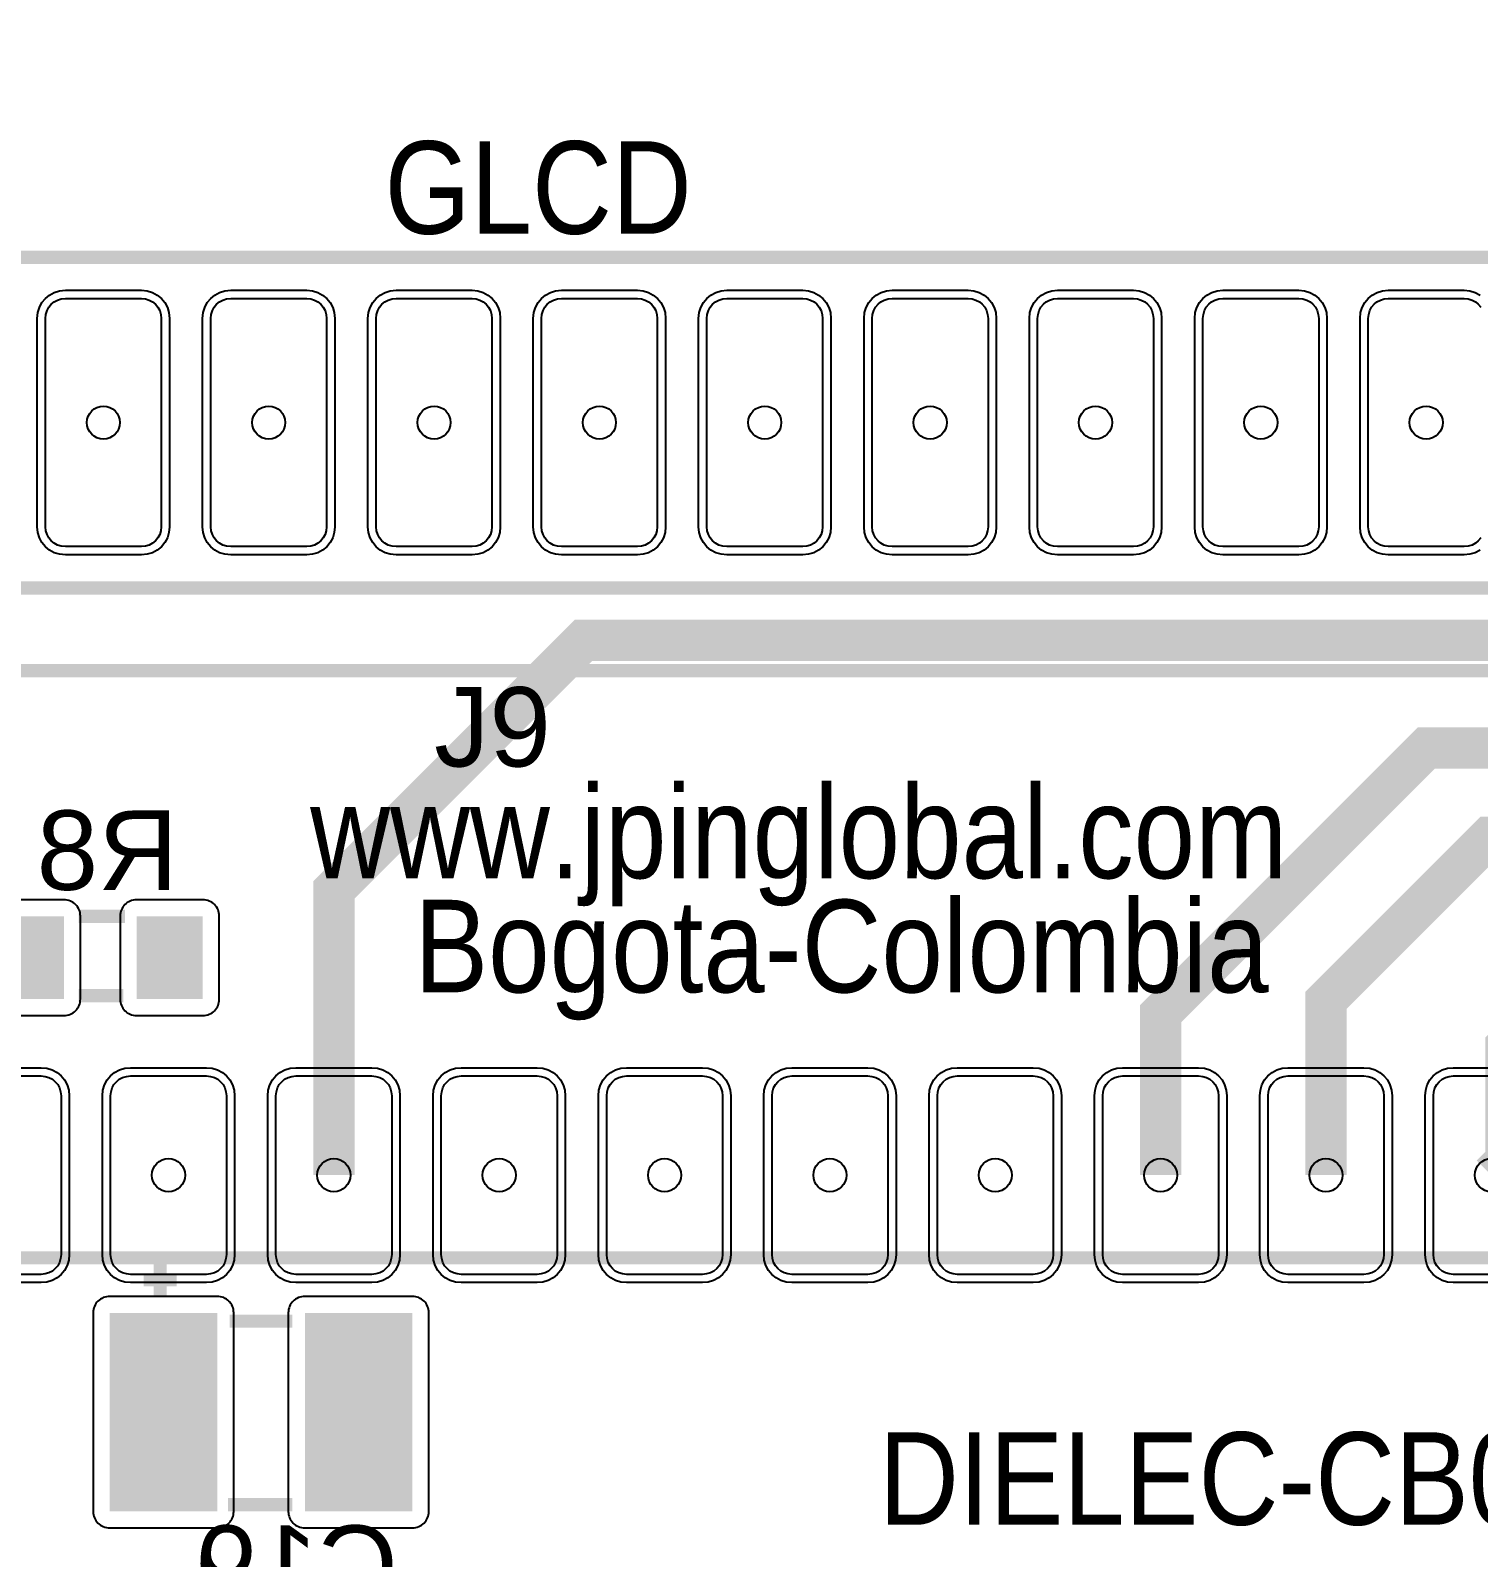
# Model space of a CAD drawing. Header units: inches. Extents: x -2.14 to 2.14, y -2.06 to 2.06.
# Drawn here: x -0.567 to 0.309, y -0.338 to 0.586 of the extents above; entities that cross this region are included whole.
import ezdxf

# ---------------------------------------------------------------- set-up
doc = ezdxf.new("R2010")
doc.units = ezdxf.units.IN
doc.layers.get('0').update_dxf_attribs({"linetype": 'CONTINUOUS'})

# ---------------------------------------------------------------- blocks, each defined once
blk = doc.blocks.new('RPAD')
blk.add_trace([(-0.5, -0.5), (-0.5, 0.5), (0.5, -0.5), (0.5, 0.5)])

msp = doc.modelspace()

# ---------------------------------------------------------------- linework, layer by layer
for points, const_width in [([(-0.383071, -0.106693), (-0.383071, 0.065748), (-0.231992, 0.216827), (0.693204, 0.216827), (0.802704, 0.326326), (0.802704, 0.539816), (0.714567, 0.627953), (0.627953, 0.627953), (0.624016, 0.624016)], 0.025), ([(0.116929, -0.106693), (0.116929, -0.009055), (0.277559, 0.151575), (0.690944, 0.151575), (0.859268, 0.319898), (0.859268, 0.555884), (0.863435, 0.560051)], 0.025), ([(1.084268, 0.526717), (0.999158, 0.526717), (0.90748, 0.435039), (0.90748, 0.30618), (0.698852, 0.097551), (0.315519, 0.097551), (0.216929, -0.001038), (0.216929, -0.106693)], 0.025), ([(-1.322441, 0.198425), (0.777559, 0.198425), (0.777559, 0.448425), (-1.322441, 0.448425), (-1.322441, 0.198425)], 0.008), ([(-1.322441, 0.198425), (0.777559, 0.198425), (0.777559, 0.448425), (-1.322441, 0.448425), (-1.322441, 0.198425)], 0.008), ([(-1.322441, 0.198425), (0.777559, 0.198425), (0.777559, 0.448425), (-1.322441, 0.448425), (-1.322441, 0.198425)], 0.008), ([(0.777559, 0.248425), (-1.322441, 0.248425)], 0.008), ([(0.777559, 0.248425), (-1.322441, 0.248425)], 0.008), ([(0.777559, 0.248425), (-1.322441, 0.248425)], 0.008), ([(0.973054, 0.103828), (0.883006, 0.01378), (0.368134, 0.01378), (0.325831, -0.028523), (0.325831, -0.097791), (0.316929, -0.106693)], 0.025), ([(-0.537346, 0.04985), (-0.509346, 0.04985)], 0.008), ([(-0.537346, 0.04985), (-0.509346, 0.04985)], 0.008), ([(-0.537346, 0.04985), (-0.509346, 0.04985)], 0.008), ([(-0.537346, 0.00185), (-0.510346, 0.00185)], 0.008), ([(-0.537346, 0.00185), (-0.510346, 0.00185)], 0.008), ([(-0.537346, 0.00185), (-0.510346, 0.00185)], 0.008), ([(-1.333071, -0.156693), (0.666929, -0.156693)], 0.008), ([(-1.333071, -0.156693), (0.666929, -0.156693)], 0.008), ([(-1.333071, -0.156693), (0.666929, -0.156693)], 0.008), ([(-0.48811, -0.18), (-0.48811, -0.16)], 0.008), ([(-0.48811, -0.18), (-0.48811, -0.16)], 0.008), ([(-0.48811, -0.18), (-0.48811, -0.16)], 0.008), ([(-0.47811, -0.17), (-0.49811, -0.17)], 0.008), ([(-0.47811, -0.17), (-0.49811, -0.17)], 0.008), ([(-0.47811, -0.17), (-0.49811, -0.17)], 0.008), ([(-0.40811, -0.195), (-0.44611, -0.195)], 0.008), ([(-0.40811, -0.195), (-0.44611, -0.195)], 0.008), ([(-0.40811, -0.195), (-0.44611, -0.195)], 0.008), ([(-0.40811, -0.306), (-0.44711, -0.306)], 0.008), ([(-0.40811, -0.306), (-0.44711, -0.306)], 0.008), ([(-0.40811, -0.306), (-0.44711, -0.306)], 0.008)]:
    msp.add_lwpolyline(points, dxfattribs=dict(const_width=const_width))
for points in [[(-0.499441, 0.268425), (-0.545441, 0.268425), (-0.548917, 0.268763), (-0.552131, 0.269737), (-0.555022, 0.271283), (-0.557527, 0.273339), (-0.559583, 0.275844), (-0.56113, 0.278735), (-0.562103, 0.281949), (-0.562441, 0.285425), (-0.562441, 0.411425), (-0.562103, 0.414901), (-0.56113, 0.418115), (-0.559583, 0.421006), (-0.557527, 0.423511), (-0.555022, 0.425568), (-0.552131, 0.427114), (-0.548917, 0.428087), (-0.545441, 0.428425), (-0.499441, 0.428425), (-0.495965, 0.428087), (-0.492751, 0.427114), (-0.48986, 0.425568), (-0.487355, 0.423511), (-0.485298, 0.421006), (-0.483752, 0.418115), (-0.482779, 0.414901), (-0.482441, 0.411425), (-0.482441, 0.285425), (-0.482779, 0.281949), (-0.483752, 0.278735), (-0.485298, 0.275844), (-0.487355, 0.273339), (-0.48986, 0.271283), (-0.492751, 0.269737), (-0.495965, 0.268763), (-0.499441, 0.268425)], [(-0.399441, 0.268425), (-0.445441, 0.268425), (-0.448917, 0.268763), (-0.452131, 0.269737), (-0.455022, 0.271283), (-0.457527, 0.273339), (-0.459583, 0.275844), (-0.46113, 0.278735), (-0.462103, 0.281949), (-0.462441, 0.285425), (-0.462441, 0.411425), (-0.462103, 0.414901), (-0.46113, 0.418115), (-0.459583, 0.421006), (-0.457527, 0.423511), (-0.455022, 0.425568), (-0.452131, 0.427114), (-0.448917, 0.428087), (-0.445441, 0.428425), (-0.399441, 0.428425), (-0.395965, 0.428087), (-0.392751, 0.427114), (-0.38986, 0.425568), (-0.387355, 0.423511), (-0.385298, 0.421006), (-0.383752, 0.418115), (-0.382779, 0.414901), (-0.382441, 0.411425), (-0.382441, 0.285425), (-0.382779, 0.281949), (-0.383752, 0.278735), (-0.385298, 0.275844), (-0.387355, 0.273339), (-0.38986, 0.271283), (-0.392751, 0.269737), (-0.395965, 0.268763), (-0.399441, 0.268425)], [(-0.299441, 0.268425), (-0.345441, 0.268425), (-0.348917, 0.268763), (-0.352131, 0.269737), (-0.355022, 0.271283), (-0.357527, 0.273339), (-0.359583, 0.275844), (-0.36113, 0.278735), (-0.362103, 0.281949), (-0.362441, 0.285425), (-0.362441, 0.411425), (-0.362103, 0.414901), (-0.36113, 0.418115), (-0.359583, 0.421006), (-0.357527, 0.423511), (-0.355022, 0.425568), (-0.352131, 0.427114), (-0.348917, 0.428087), (-0.345441, 0.428425), (-0.299441, 0.428425), (-0.295965, 0.428087), (-0.292751, 0.427114), (-0.28986, 0.425568), (-0.287355, 0.423511), (-0.285298, 0.421006), (-0.283752, 0.418115), (-0.282779, 0.414901), (-0.282441, 0.411425), (-0.282441, 0.285425), (-0.282779, 0.281949), (-0.283752, 0.278735), (-0.285298, 0.275844), (-0.287355, 0.273339), (-0.28986, 0.271283), (-0.292751, 0.269737), (-0.295965, 0.268763), (-0.299441, 0.268425)], [(-0.199441, 0.268425), (-0.245441, 0.268425), (-0.248917, 0.268763), (-0.252131, 0.269737), (-0.255022, 0.271283), (-0.257527, 0.273339), (-0.259583, 0.275844), (-0.26113, 0.278735), (-0.262103, 0.281949), (-0.262441, 0.285425), (-0.262441, 0.411425), (-0.262103, 0.414901), (-0.26113, 0.418115), (-0.259583, 0.421006), (-0.257527, 0.423511), (-0.255022, 0.425568), (-0.252131, 0.427114), (-0.248917, 0.428087), (-0.245441, 0.428425), (-0.199441, 0.428425), (-0.195965, 0.428087), (-0.192751, 0.427114), (-0.18986, 0.425568), (-0.187355, 0.423511), (-0.185298, 0.421006), (-0.183752, 0.418115), (-0.182779, 0.414901), (-0.182441, 0.411425), (-0.182441, 0.285425), (-0.182779, 0.281949), (-0.183752, 0.278735), (-0.185298, 0.275844), (-0.187355, 0.273339), (-0.18986, 0.271283), (-0.192751, 0.269737), (-0.195965, 0.268763), (-0.199441, 0.268425)], [(-0.099441, 0.268425), (-0.145441, 0.268425), (-0.148917, 0.268763), (-0.152131, 0.269737), (-0.155022, 0.271283), (-0.157527, 0.273339), (-0.159583, 0.275844), (-0.16113, 0.278735), (-0.162103, 0.281949), (-0.162441, 0.285425), (-0.162441, 0.411425), (-0.162103, 0.414901), (-0.16113, 0.418115), (-0.159583, 0.421006), (-0.157527, 0.423511), (-0.155022, 0.425568), (-0.152131, 0.427114), (-0.148917, 0.428087), (-0.145441, 0.428425), (-0.099441, 0.428425), (-0.095965, 0.428087), (-0.092751, 0.427114), (-0.08986, 0.425568), (-0.087355, 0.423511), (-0.085298, 0.421006), (-0.083752, 0.418115), (-0.082779, 0.414901), (-0.082441, 0.411425), (-0.082441, 0.285425), (-0.082779, 0.281949), (-0.083752, 0.278735), (-0.085298, 0.275844), (-0.087355, 0.273339), (-0.08986, 0.271283), (-0.092751, 0.269737), (-0.095965, 0.268763), (-0.099441, 0.268425)], [(0.000559, 0.268425), (-0.045441, 0.268425), (-0.048917, 0.268763), (-0.052131, 0.269737), (-0.055022, 0.271283), (-0.057527, 0.273339), (-0.059583, 0.275844), (-0.06113, 0.278735), (-0.062103, 0.281949), (-0.062441, 0.285425), (-0.062441, 0.411425), (-0.062103, 0.414901), (-0.06113, 0.418115), (-0.059583, 0.421006), (-0.057527, 0.423511), (-0.055022, 0.425568), (-0.052131, 0.427114), (-0.048917, 0.428087), (-0.045441, 0.428425), (0.000559, 0.428425), (0.004035, 0.428087), (0.007249, 0.427114), (0.01014, 0.425568), (0.012645, 0.423511), (0.014702, 0.421006), (0.016248, 0.418115), (0.017221, 0.414901), (0.017559, 0.411425), (0.017559, 0.285425), (0.017221, 0.281949), (0.016248, 0.278735), (0.014702, 0.275844), (0.012645, 0.273339), (0.01014, 0.271283), (0.007249, 0.269737), (0.004035, 0.268763), (0.000559, 0.268425)], [(0.100559, 0.268425), (0.054559, 0.268425), (0.051083, 0.268763), (0.047869, 0.269737), (0.044978, 0.271283), (0.042473, 0.273339), (0.040417, 0.275844), (0.03887, 0.278735), (0.037897, 0.281949), (0.037559, 0.285425), (0.037559, 0.411425), (0.037897, 0.414901), (0.03887, 0.418115), (0.040417, 0.421006), (0.042473, 0.423511), (0.044978, 0.425568), (0.047869, 0.427114), (0.051083, 0.428087), (0.054559, 0.428425), (0.100559, 0.428425), (0.104035, 0.428087), (0.107249, 0.427114), (0.11014, 0.425568), (0.112645, 0.423511), (0.114702, 0.421006), (0.116248, 0.418115), (0.117221, 0.414901), (0.117559, 0.411425), (0.117559, 0.285425), (0.117221, 0.281949), (0.116248, 0.278735), (0.114702, 0.275844), (0.112645, 0.273339), (0.11014, 0.271283), (0.107249, 0.269737), (0.104035, 0.268763), (0.100559, 0.268425)], [(0.200559, 0.268425), (0.154559, 0.268425), (0.151083, 0.268763), (0.147869, 0.269737), (0.144978, 0.271283), (0.142473, 0.273339), (0.140417, 0.275844), (0.13887, 0.278735), (0.137897, 0.281949), (0.137559, 0.285425), (0.137559, 0.411425), (0.137897, 0.414901), (0.13887, 0.418115), (0.140417, 0.421006), (0.142473, 0.423511), (0.144978, 0.425568), (0.147869, 0.427114), (0.151083, 0.428087), (0.154559, 0.428425), (0.200559, 0.428425), (0.204035, 0.428087), (0.207249, 0.427114), (0.21014, 0.425568), (0.212645, 0.423511), (0.214702, 0.421006), (0.216248, 0.418115), (0.217221, 0.414901), (0.217559, 0.411425), (0.217559, 0.285425), (0.217221, 0.281949), (0.216248, 0.278735), (0.214702, 0.275844), (0.212645, 0.273339), (0.21014, 0.271283), (0.207249, 0.269737), (0.204035, 0.268763), (0.200559, 0.268425)], [(-0.499441, 0.273425), (-0.545441, 0.273425), (-0.547894, 0.273664), (-0.550164, 0.274351), (-0.552204, 0.275442), (-0.553972, 0.276894), (-0.555424, 0.278662), (-0.556515, 0.280702), (-0.557202, 0.282972), (-0.557441, 0.285425), (-0.557441, 0.411425), (-0.557202, 0.413879), (-0.556515, 0.416148), (-0.555424, 0.418188), (-0.553972, 0.419956), (-0.552204, 0.421408), (-0.550164, 0.4225), (-0.547894, 0.423187), (-0.545441, 0.423425), (-0.499441, 0.423425), (-0.496987, 0.423187), (-0.494718, 0.4225), (-0.492678, 0.421408), (-0.49091, 0.419956), (-0.489458, 0.418188), (-0.488367, 0.416148), (-0.48768, 0.413879), (-0.487441, 0.411425), (-0.487441, 0.285425), (-0.48768, 0.282972), (-0.488367, 0.280702), (-0.489458, 0.278662), (-0.49091, 0.276894), (-0.492678, 0.275442), (-0.494718, 0.274351), (-0.496987, 0.273664), (-0.499441, 0.273425)], [(-0.399441, 0.273425), (-0.445441, 0.273425), (-0.447894, 0.273664), (-0.450164, 0.274351), (-0.452204, 0.275442), (-0.453972, 0.276894), (-0.455424, 0.278662), (-0.456515, 0.280702), (-0.457202, 0.282972), (-0.457441, 0.285425), (-0.457441, 0.411425), (-0.457202, 0.413879), (-0.456515, 0.416148), (-0.455424, 0.418188), (-0.453972, 0.419956), (-0.452204, 0.421408), (-0.450164, 0.4225), (-0.447894, 0.423187), (-0.445441, 0.423425), (-0.399441, 0.423425), (-0.396987, 0.423187), (-0.394718, 0.4225), (-0.392678, 0.421408), (-0.39091, 0.419956), (-0.389458, 0.418188), (-0.388367, 0.416148), (-0.38768, 0.413879), (-0.387441, 0.411425), (-0.387441, 0.285425), (-0.38768, 0.282972), (-0.388367, 0.280702), (-0.389458, 0.278662), (-0.39091, 0.276894), (-0.392678, 0.275442), (-0.394718, 0.274351), (-0.396987, 0.273664), (-0.399441, 0.273425)], [(-0.299441, 0.273425), (-0.345441, 0.273425), (-0.347894, 0.273664), (-0.350164, 0.274351), (-0.352204, 0.275442), (-0.353972, 0.276894), (-0.355424, 0.278662), (-0.356515, 0.280702), (-0.357202, 0.282972), (-0.357441, 0.285425), (-0.357441, 0.411425), (-0.357202, 0.413879), (-0.356515, 0.416148), (-0.355424, 0.418188), (-0.353972, 0.419956), (-0.352204, 0.421408), (-0.350164, 0.4225), (-0.347894, 0.423187), (-0.345441, 0.423425), (-0.299441, 0.423425), (-0.296987, 0.423187), (-0.294718, 0.4225), (-0.292678, 0.421408), (-0.29091, 0.419956), (-0.289458, 0.418188), (-0.288367, 0.416148), (-0.28768, 0.413879), (-0.287441, 0.411425), (-0.287441, 0.285425), (-0.28768, 0.282972), (-0.288367, 0.280702), (-0.289458, 0.278662), (-0.29091, 0.276894), (-0.292678, 0.275442), (-0.294718, 0.274351), (-0.296987, 0.273664), (-0.299441, 0.273425)], [(-0.199441, 0.273425), (-0.245441, 0.273425), (-0.247894, 0.273664), (-0.250164, 0.274351), (-0.252204, 0.275442), (-0.253972, 0.276894), (-0.255424, 0.278662), (-0.256515, 0.280702), (-0.257202, 0.282972), (-0.257441, 0.285425), (-0.257441, 0.411425), (-0.257202, 0.413879), (-0.256515, 0.416148), (-0.255424, 0.418188), (-0.253972, 0.419956), (-0.252204, 0.421408), (-0.250164, 0.4225), (-0.247894, 0.423187), (-0.245441, 0.423425), (-0.199441, 0.423425), (-0.196987, 0.423187), (-0.194718, 0.4225), (-0.192678, 0.421408), (-0.19091, 0.419956), (-0.189458, 0.418188), (-0.188367, 0.416148), (-0.18768, 0.413879), (-0.187441, 0.411425), (-0.187441, 0.285425), (-0.18768, 0.282972), (-0.188367, 0.280702), (-0.189458, 0.278662), (-0.19091, 0.276894), (-0.192678, 0.275442), (-0.194718, 0.274351), (-0.196987, 0.273664), (-0.199441, 0.273425)], [(-0.099441, 0.273425), (-0.145441, 0.273425), (-0.147894, 0.273664), (-0.150164, 0.274351), (-0.152204, 0.275442), (-0.153972, 0.276894), (-0.155424, 0.278662), (-0.156515, 0.280702), (-0.157202, 0.282972), (-0.157441, 0.285425), (-0.157441, 0.411425), (-0.157202, 0.413879), (-0.156515, 0.416148), (-0.155424, 0.418188), (-0.153972, 0.419956), (-0.152204, 0.421408), (-0.150164, 0.4225), (-0.147894, 0.423187), (-0.145441, 0.423425), (-0.099441, 0.423425), (-0.096987, 0.423187), (-0.094718, 0.4225), (-0.092678, 0.421408), (-0.09091, 0.419956), (-0.089458, 0.418188), (-0.088367, 0.416148), (-0.08768, 0.413879), (-0.087441, 0.411425), (-0.087441, 0.285425), (-0.08768, 0.282972), (-0.088367, 0.280702), (-0.089458, 0.278662), (-0.09091, 0.276894), (-0.092678, 0.275442), (-0.094718, 0.274351), (-0.096987, 0.273664), (-0.099441, 0.273425)], [(0.000559, 0.273425), (-0.045441, 0.273425), (-0.047894, 0.273664), (-0.050164, 0.274351), (-0.052204, 0.275442), (-0.053972, 0.276894), (-0.055424, 0.278662), (-0.056515, 0.280702), (-0.057202, 0.282972), (-0.057441, 0.285425), (-0.057441, 0.411425), (-0.057202, 0.413879), (-0.056515, 0.416148), (-0.055424, 0.418188), (-0.053972, 0.419956), (-0.052204, 0.421408), (-0.050164, 0.4225), (-0.047894, 0.423187), (-0.045441, 0.423425), (0.000559, 0.423425), (0.003013, 0.423187), (0.005282, 0.4225), (0.007322, 0.421408), (0.00909, 0.419956), (0.010542, 0.418188), (0.011633, 0.416148), (0.01232, 0.413879), (0.012559, 0.411425), (0.012559, 0.285425), (0.01232, 0.282972), (0.011633, 0.280702), (0.010542, 0.278662), (0.00909, 0.276894), (0.007322, 0.275442), (0.005282, 0.274351), (0.003013, 0.273664), (0.000559, 0.273425)], [(0.100559, 0.273425), (0.054559, 0.273425), (0.052106, 0.273664), (0.049836, 0.274351), (0.047796, 0.275442), (0.046028, 0.276894), (0.044576, 0.278662), (0.043485, 0.280702), (0.042798, 0.282972), (0.042559, 0.285425), (0.042559, 0.411425), (0.042798, 0.413879), (0.043485, 0.416148), (0.044576, 0.418188), (0.046028, 0.419956), (0.047796, 0.421408), (0.049836, 0.4225), (0.052106, 0.423187), (0.054559, 0.423425), (0.100559, 0.423425), (0.103013, 0.423187), (0.105282, 0.4225), (0.107322, 0.421408), (0.10909, 0.419956), (0.110542, 0.418188), (0.111633, 0.416148), (0.11232, 0.413879), (0.112559, 0.411425), (0.112559, 0.285425), (0.11232, 0.282972), (0.111633, 0.280702), (0.110542, 0.278662), (0.10909, 0.276894), (0.107322, 0.275442), (0.105282, 0.274351), (0.103013, 0.273664), (0.100559, 0.273425)], [(0.200559, 0.273425), (0.154559, 0.273425), (0.152106, 0.273664), (0.149836, 0.274351), (0.147796, 0.275442), (0.146028, 0.276894), (0.144576, 0.278662), (0.143485, 0.280702), (0.142798, 0.282972), (0.142559, 0.285425), (0.142559, 0.411425), (0.142798, 0.413879), (0.143485, 0.416148), (0.144576, 0.418188), (0.146028, 0.419956), (0.147796, 0.421408), (0.149836, 0.4225), (0.152106, 0.423187), (0.154559, 0.423425), (0.200559, 0.423425), (0.203013, 0.423187), (0.205282, 0.4225), (0.207322, 0.421408), (0.20909, 0.419956), (0.210542, 0.418188), (0.211633, 0.416148), (0.21232, 0.413879), (0.212559, 0.411425), (0.212559, 0.285425), (0.21232, 0.282972), (0.211633, 0.280702), (0.210542, 0.278662), (0.20909, 0.276894), (0.207322, 0.275442), (0.205282, 0.274351), (0.203013, 0.273664), (0.200559, 0.273425)], [(-0.502346, -0.01015), (-0.462346, -0.01015), (-0.461307, -0.010099), (-0.460302, -0.009951), (-0.459335, -0.009709), (-0.458411, -0.009378), (-0.457535, -0.008963), (-0.456711, -0.008469), (-0.455943, -0.007899), (-0.455237, -0.007259), (-0.454597, -0.006553), (-0.454028, -0.005785), (-0.453533, -0.004961), (-0.453118, -0.004085), (-0.452787, -0.003161), (-0.452545, -0.002194), (-0.452397, -0.001189), (-0.452346, -0.00015), (-0.452346, 0.04985), (-0.452397, 0.05089), (-0.452545, 0.051895), (-0.452787, 0.052862), (-0.453118, 0.053786), (-0.453533, 0.054662), (-0.454028, 0.055486), (-0.454597, 0.056254), (-0.455237, 0.05696), (-0.455943, 0.0576), (-0.456711, 0.058169), (-0.457535, 0.058664), (-0.458411, 0.059079), (-0.459335, 0.059409), (-0.460302, 0.059652), (-0.461307, 0.0598), (-0.462346, 0.05985), (-0.502346, 0.05985), (-0.503386, 0.0598), (-0.504391, 0.059652), (-0.505358, 0.059409), (-0.506282, 0.059079), (-0.507158, 0.058664), (-0.507982, 0.058169), (-0.50875, 0.0576), (-0.509456, 0.05696), (-0.510096, 0.056254), (-0.510665, 0.055486), (-0.51116, 0.054662), (-0.511575, 0.053786), (-0.511906, 0.052862), (-0.512148, 0.051895), (-0.512296, 0.05089), (-0.512346, 0.04985), (-0.512346, -0.00015), (-0.512296, -0.001189), (-0.512148, -0.002194), (-0.511906, -0.003161), (-0.511575, -0.004085), (-0.51116, -0.004961), (-0.510665, -0.005785), (-0.510096, -0.006553), (-0.509456, -0.007259), (-0.50875, -0.007899), (-0.507982, -0.008469), (-0.507158, -0.008963), (-0.506282, -0.009378), (-0.505358, -0.009709), (-0.504391, -0.009951), (-0.503386, -0.010099), (-0.502346, -0.01015)], [(-0.460071, -0.171693), (-0.506071, -0.171693), (-0.509547, -0.171355), (-0.512761, -0.170381), (-0.515652, -0.168835), (-0.518157, -0.166779), (-0.520213, -0.164274), (-0.521759, -0.161383), (-0.522733, -0.158169), (-0.523071, -0.154693), (-0.523071, -0.058693), (-0.522733, -0.055217), (-0.521759, -0.052003), (-0.520213, -0.049112), (-0.518157, -0.046607), (-0.515652, -0.04455), (-0.512761, -0.043004), (-0.509547, -0.042031), (-0.506071, -0.041693), (-0.460071, -0.041693), (-0.456595, -0.042031), (-0.453381, -0.043004), (-0.45049, -0.04455), (-0.447985, -0.046607), (-0.445928, -0.049112), (-0.444382, -0.052003), (-0.443409, -0.055217), (-0.443071, -0.058693), (-0.443071, -0.154693), (-0.443409, -0.158169), (-0.444382, -0.161383), (-0.445928, -0.164274), (-0.447985, -0.166779), (-0.45049, -0.168835), (-0.453381, -0.170381), (-0.456595, -0.171355), (-0.460071, -0.171693)], [(-0.360071, -0.171693), (-0.406071, -0.171693), (-0.409547, -0.171355), (-0.412761, -0.170381), (-0.415652, -0.168835), (-0.418157, -0.166779), (-0.420213, -0.164274), (-0.421759, -0.161383), (-0.422733, -0.158169), (-0.423071, -0.154693), (-0.423071, -0.058693), (-0.422733, -0.055217), (-0.421759, -0.052003), (-0.420213, -0.049112), (-0.418157, -0.046607), (-0.415652, -0.04455), (-0.412761, -0.043004), (-0.409547, -0.042031), (-0.406071, -0.041693), (-0.360071, -0.041693), (-0.356595, -0.042031), (-0.353381, -0.043004), (-0.35049, -0.04455), (-0.347985, -0.046607), (-0.345928, -0.049112), (-0.344382, -0.052003), (-0.343409, -0.055217), (-0.343071, -0.058693), (-0.343071, -0.154693), (-0.343409, -0.158169), (-0.344382, -0.161383), (-0.345928, -0.164274), (-0.347985, -0.166779), (-0.35049, -0.168835), (-0.353381, -0.170381), (-0.356595, -0.171355), (-0.360071, -0.171693)], [(-0.260071, -0.171693), (-0.306071, -0.171693), (-0.309547, -0.171355), (-0.312761, -0.170381), (-0.315652, -0.168835), (-0.318157, -0.166779), (-0.320213, -0.164274), (-0.321759, -0.161383), (-0.322733, -0.158169), (-0.323071, -0.154693), (-0.323071, -0.058693), (-0.322733, -0.055217), (-0.321759, -0.052003), (-0.320213, -0.049112), (-0.318157, -0.046607), (-0.315652, -0.04455), (-0.312761, -0.043004), (-0.309547, -0.042031), (-0.306071, -0.041693), (-0.260071, -0.041693), (-0.256595, -0.042031), (-0.253381, -0.043004), (-0.25049, -0.04455), (-0.247985, -0.046607), (-0.245928, -0.049112), (-0.244382, -0.052003), (-0.243409, -0.055217), (-0.243071, -0.058693), (-0.243071, -0.154693), (-0.243409, -0.158169), (-0.244382, -0.161383), (-0.245928, -0.164274), (-0.247985, -0.166779), (-0.25049, -0.168835), (-0.253381, -0.170381), (-0.256595, -0.171355), (-0.260071, -0.171693)], [(-0.160071, -0.171693), (-0.206071, -0.171693), (-0.209547, -0.171355), (-0.212761, -0.170381), (-0.215652, -0.168835), (-0.218157, -0.166779), (-0.220213, -0.164274), (-0.221759, -0.161383), (-0.222733, -0.158169), (-0.223071, -0.154693), (-0.223071, -0.058693), (-0.222733, -0.055217), (-0.221759, -0.052003), (-0.220213, -0.049112), (-0.218157, -0.046607), (-0.215652, -0.04455), (-0.212761, -0.043004), (-0.209547, -0.042031), (-0.206071, -0.041693), (-0.160071, -0.041693), (-0.156595, -0.042031), (-0.153381, -0.043004), (-0.15049, -0.04455), (-0.147985, -0.046607), (-0.145928, -0.049112), (-0.144382, -0.052003), (-0.143409, -0.055217), (-0.143071, -0.058693), (-0.143071, -0.154693), (-0.143409, -0.158169), (-0.144382, -0.161383), (-0.145928, -0.164274), (-0.147985, -0.166779), (-0.15049, -0.168835), (-0.153381, -0.170381), (-0.156595, -0.171355), (-0.160071, -0.171693)], [(-0.060071, -0.171693), (-0.106071, -0.171693), (-0.109547, -0.171355), (-0.112761, -0.170381), (-0.115652, -0.168835), (-0.118157, -0.166779), (-0.120213, -0.164274), (-0.121759, -0.161383), (-0.122733, -0.158169), (-0.123071, -0.154693), (-0.123071, -0.058693), (-0.122733, -0.055217), (-0.121759, -0.052003), (-0.120213, -0.049112), (-0.118157, -0.046607), (-0.115652, -0.04455), (-0.112761, -0.043004), (-0.109547, -0.042031), (-0.106071, -0.041693), (-0.060071, -0.041693), (-0.056595, -0.042031), (-0.053381, -0.043004), (-0.05049, -0.04455), (-0.047985, -0.046607), (-0.045928, -0.049112), (-0.044382, -0.052003), (-0.043409, -0.055217), (-0.043071, -0.058693), (-0.043071, -0.154693), (-0.043409, -0.158169), (-0.044382, -0.161383), (-0.045928, -0.164274), (-0.047985, -0.166779), (-0.05049, -0.168835), (-0.053381, -0.170381), (-0.056595, -0.171355), (-0.060071, -0.171693)], [(0.039929, -0.171693), (-0.006071, -0.171693), (-0.009547, -0.171355), (-0.012761, -0.170381), (-0.015652, -0.168835), (-0.018157, -0.166779), (-0.020213, -0.164274), (-0.021759, -0.161383), (-0.022733, -0.158169), (-0.023071, -0.154693), (-0.023071, -0.058693), (-0.022733, -0.055217), (-0.021759, -0.052003), (-0.020213, -0.049112), (-0.018157, -0.046607), (-0.015652, -0.04455), (-0.012761, -0.043004), (-0.009547, -0.042031), (-0.006071, -0.041693), (0.039929, -0.041693), (0.043405, -0.042031), (0.046619, -0.043004), (0.04951, -0.04455), (0.052015, -0.046607), (0.054072, -0.049112), (0.055618, -0.052003), (0.056591, -0.055217), (0.056929, -0.058693), (0.056929, -0.154693), (0.056591, -0.158169), (0.055618, -0.161383), (0.054072, -0.164274), (0.052015, -0.166779), (0.04951, -0.168835), (0.046619, -0.170381), (0.043405, -0.171355), (0.039929, -0.171693)], [(0.139929, -0.171693), (0.093929, -0.171693), (0.090453, -0.171355), (0.087239, -0.170381), (0.084348, -0.168835), (0.081843, -0.166779), (0.079787, -0.164274), (0.078241, -0.161383), (0.077267, -0.158169), (0.076929, -0.154693), (0.076929, -0.058693), (0.077267, -0.055217), (0.078241, -0.052003), (0.079787, -0.049112), (0.081843, -0.046607), (0.084348, -0.04455), (0.087239, -0.043004), (0.090453, -0.042031), (0.093929, -0.041693), (0.139929, -0.041693), (0.143405, -0.042031), (0.146619, -0.043004), (0.14951, -0.04455), (0.152015, -0.046607), (0.154072, -0.049112), (0.155618, -0.052003), (0.156591, -0.055217), (0.156929, -0.058693), (0.156929, -0.154693), (0.156591, -0.158169), (0.155618, -0.161383), (0.154072, -0.164274), (0.152015, -0.166779), (0.14951, -0.168835), (0.146619, -0.170381), (0.143405, -0.171355), (0.139929, -0.171693)], [(0.239929, -0.171693), (0.193929, -0.171693), (0.190453, -0.171355), (0.187239, -0.170381), (0.184348, -0.168835), (0.181843, -0.166779), (0.179787, -0.164274), (0.178241, -0.161383), (0.177267, -0.158169), (0.176929, -0.154693), (0.176929, -0.058693), (0.177267, -0.055217), (0.178241, -0.052003), (0.179787, -0.049112), (0.181843, -0.046607), (0.184348, -0.04455), (0.187239, -0.043004), (0.190453, -0.042031), (0.193929, -0.041693), (0.239929, -0.041693), (0.243405, -0.042031), (0.246619, -0.043004), (0.24951, -0.04455), (0.252015, -0.046607), (0.254072, -0.049112), (0.255618, -0.052003), (0.256591, -0.055217), (0.256929, -0.058693), (0.256929, -0.154693), (0.256591, -0.158169), (0.255618, -0.161383), (0.254072, -0.164274), (0.252015, -0.166779), (0.24951, -0.168835), (0.246619, -0.170381), (0.243405, -0.171355), (0.239929, -0.171693)], [(-0.460071, -0.166693), (-0.506071, -0.166693), (-0.508524, -0.166454), (-0.510794, -0.165767), (-0.512834, -0.164676), (-0.514602, -0.163224), (-0.516054, -0.161456), (-0.517145, -0.159416), (-0.517832, -0.157146), (-0.518071, -0.154693), (-0.518071, -0.058693), (-0.517832, -0.056239), (-0.517145, -0.05397), (-0.516054, -0.05193), (-0.514602, -0.050162), (-0.512834, -0.04871), (-0.510794, -0.047619), (-0.508524, -0.046931), (-0.506071, -0.046693), (-0.460071, -0.046693), (-0.457617, -0.046931), (-0.455348, -0.047619), (-0.453308, -0.04871), (-0.45154, -0.050162), (-0.450088, -0.05193), (-0.448997, -0.05397), (-0.44831, -0.056239), (-0.448071, -0.058693), (-0.448071, -0.154693), (-0.44831, -0.157146), (-0.448997, -0.159416), (-0.450088, -0.161456), (-0.45154, -0.163224), (-0.453308, -0.164676), (-0.455348, -0.165767), (-0.457617, -0.166454), (-0.460071, -0.166693)], [(-0.360071, -0.166693), (-0.406071, -0.166693), (-0.408524, -0.166454), (-0.410794, -0.165767), (-0.412834, -0.164676), (-0.414602, -0.163224), (-0.416054, -0.161456), (-0.417145, -0.159416), (-0.417832, -0.157146), (-0.418071, -0.154693), (-0.418071, -0.058693), (-0.417832, -0.056239), (-0.417145, -0.05397), (-0.416054, -0.05193), (-0.414602, -0.050162), (-0.412834, -0.04871), (-0.410794, -0.047619), (-0.408524, -0.046931), (-0.406071, -0.046693), (-0.360071, -0.046693), (-0.357617, -0.046931), (-0.355348, -0.047619), (-0.353308, -0.04871), (-0.35154, -0.050162), (-0.350088, -0.05193), (-0.348997, -0.05397), (-0.34831, -0.056239), (-0.348071, -0.058693), (-0.348071, -0.154693), (-0.34831, -0.157146), (-0.348997, -0.159416), (-0.350088, -0.161456), (-0.35154, -0.163224), (-0.353308, -0.164676), (-0.355348, -0.165767), (-0.357617, -0.166454), (-0.360071, -0.166693)], [(-0.260071, -0.166693), (-0.306071, -0.166693), (-0.308524, -0.166454), (-0.310794, -0.165767), (-0.312834, -0.164676), (-0.314602, -0.163224), (-0.316054, -0.161456), (-0.317145, -0.159416), (-0.317832, -0.157146), (-0.318071, -0.154693), (-0.318071, -0.058693), (-0.317832, -0.056239), (-0.317145, -0.05397), (-0.316054, -0.05193), (-0.314602, -0.050162), (-0.312834, -0.04871), (-0.310794, -0.047619), (-0.308524, -0.046931), (-0.306071, -0.046693), (-0.260071, -0.046693), (-0.257617, -0.046931), (-0.255348, -0.047619), (-0.253308, -0.04871), (-0.25154, -0.050162), (-0.250088, -0.05193), (-0.248997, -0.05397), (-0.24831, -0.056239), (-0.248071, -0.058693), (-0.248071, -0.154693), (-0.24831, -0.157146), (-0.248997, -0.159416), (-0.250088, -0.161456), (-0.25154, -0.163224), (-0.253308, -0.164676), (-0.255348, -0.165767), (-0.257617, -0.166454), (-0.260071, -0.166693)], [(-0.160071, -0.166693), (-0.206071, -0.166693), (-0.208524, -0.166454), (-0.210794, -0.165767), (-0.212834, -0.164676), (-0.214602, -0.163224), (-0.216054, -0.161456), (-0.217145, -0.159416), (-0.217832, -0.157146), (-0.218071, -0.154693), (-0.218071, -0.058693), (-0.217832, -0.056239), (-0.217145, -0.05397), (-0.216054, -0.05193), (-0.214602, -0.050162), (-0.212834, -0.04871), (-0.210794, -0.047619), (-0.208524, -0.046931), (-0.206071, -0.046693), (-0.160071, -0.046693), (-0.157617, -0.046931), (-0.155348, -0.047619), (-0.153308, -0.04871), (-0.15154, -0.050162), (-0.150088, -0.05193), (-0.148997, -0.05397), (-0.14831, -0.056239), (-0.148071, -0.058693), (-0.148071, -0.154693), (-0.14831, -0.157146), (-0.148997, -0.159416), (-0.150088, -0.161456), (-0.15154, -0.163224), (-0.153308, -0.164676), (-0.155348, -0.165767), (-0.157617, -0.166454), (-0.160071, -0.166693)], [(-0.060071, -0.166693), (-0.106071, -0.166693), (-0.108524, -0.166454), (-0.110794, -0.165767), (-0.112834, -0.164676), (-0.114602, -0.163224), (-0.116054, -0.161456), (-0.117145, -0.159416), (-0.117832, -0.157146), (-0.118071, -0.154693), (-0.118071, -0.058693), (-0.117832, -0.056239), (-0.117145, -0.05397), (-0.116054, -0.05193), (-0.114602, -0.050162), (-0.112834, -0.04871), (-0.110794, -0.047619), (-0.108524, -0.046931), (-0.106071, -0.046693), (-0.060071, -0.046693), (-0.057617, -0.046931), (-0.055348, -0.047619), (-0.053308, -0.04871), (-0.05154, -0.050162), (-0.050088, -0.05193), (-0.048997, -0.05397), (-0.04831, -0.056239), (-0.048071, -0.058693), (-0.048071, -0.154693), (-0.04831, -0.157146), (-0.048997, -0.159416), (-0.050088, -0.161456), (-0.05154, -0.163224), (-0.053308, -0.164676), (-0.055348, -0.165767), (-0.057617, -0.166454), (-0.060071, -0.166693)], [(0.039929, -0.166693), (-0.006071, -0.166693), (-0.008524, -0.166454), (-0.010794, -0.165767), (-0.012834, -0.164676), (-0.014602, -0.163224), (-0.016054, -0.161456), (-0.017145, -0.159416), (-0.017832, -0.157146), (-0.018071, -0.154693), (-0.018071, -0.058693), (-0.017832, -0.056239), (-0.017145, -0.05397), (-0.016054, -0.05193), (-0.014602, -0.050162), (-0.012834, -0.04871), (-0.010794, -0.047619), (-0.008524, -0.046931), (-0.006071, -0.046693), (0.039929, -0.046693), (0.042383, -0.046931), (0.044652, -0.047619), (0.046692, -0.04871), (0.04846, -0.050162), (0.049912, -0.05193), (0.051003, -0.05397), (0.05169, -0.056239), (0.051929, -0.058693), (0.051929, -0.154693), (0.05169, -0.157146), (0.051003, -0.159416), (0.049912, -0.161456), (0.04846, -0.163224), (0.046692, -0.164676), (0.044652, -0.165767), (0.042383, -0.166454), (0.039929, -0.166693)], [(0.139929, -0.166693), (0.093929, -0.166693), (0.091476, -0.166454), (0.089206, -0.165767), (0.087166, -0.164676), (0.085398, -0.163224), (0.083946, -0.161456), (0.082855, -0.159416), (0.082168, -0.157146), (0.081929, -0.154693), (0.081929, -0.058693), (0.082168, -0.056239), (0.082855, -0.05397), (0.083946, -0.05193), (0.085398, -0.050162), (0.087166, -0.04871), (0.089206, -0.047619), (0.091476, -0.046931), (0.093929, -0.046693), (0.139929, -0.046693), (0.142383, -0.046931), (0.144652, -0.047619), (0.146692, -0.04871), (0.14846, -0.050162), (0.149912, -0.05193), (0.151003, -0.05397), (0.15169, -0.056239), (0.151929, -0.058693), (0.151929, -0.154693), (0.15169, -0.157146), (0.151003, -0.159416), (0.149912, -0.161456), (0.14846, -0.163224), (0.146692, -0.164676), (0.144652, -0.165767), (0.142383, -0.166454), (0.139929, -0.166693)], [(0.239929, -0.166693), (0.193929, -0.166693), (0.191476, -0.166454), (0.189206, -0.165767), (0.187166, -0.164676), (0.185398, -0.163224), (0.183946, -0.161456), (0.182855, -0.159416), (0.182168, -0.157146), (0.181929, -0.154693), (0.181929, -0.058693), (0.182168, -0.056239), (0.182855, -0.05397), (0.183946, -0.05193), (0.185398, -0.050162), (0.187166, -0.04871), (0.189206, -0.047619), (0.191476, -0.046931), (0.193929, -0.046693), (0.239929, -0.046693), (0.242383, -0.046931), (0.244652, -0.047619), (0.246692, -0.04871), (0.24846, -0.050162), (0.249912, -0.05193), (0.251003, -0.05397), (0.25169, -0.056239), (0.251929, -0.058693), (0.251929, -0.154693), (0.25169, -0.157146), (0.251003, -0.159416), (0.249912, -0.161456), (0.24846, -0.163224), (0.246692, -0.164676), (0.244652, -0.165767), (0.242383, -0.166454), (0.239929, -0.166693)], [(-0.45361, -0.18), (-0.51861, -0.18), (-0.51965, -0.18005), (-0.520655, -0.180199), (-0.521622, -0.180441), (-0.522546, -0.180772), (-0.523422, -0.181186), (-0.524246, -0.181681), (-0.525014, -0.18225), (-0.52572, -0.182891), (-0.52636, -0.183597), (-0.526929, -0.184364), (-0.527424, -0.185188), (-0.527839, -0.186065), (-0.528169, -0.186989), (-0.528411, -0.187956), (-0.52856, -0.188961), (-0.52861, -0.19), (-0.52861, -0.31), (-0.52856, -0.311039), (-0.528411, -0.312044), (-0.528169, -0.313011), (-0.527839, -0.313935), (-0.527424, -0.314812), (-0.526929, -0.315636), (-0.52636, -0.316403), (-0.52572, -0.317109), (-0.525014, -0.31775), (-0.524246, -0.318319), (-0.523422, -0.318814), (-0.522546, -0.319228), (-0.521622, -0.319559), (-0.520655, -0.319801), (-0.51965, -0.31995), (-0.51861, -0.32), (-0.45361, -0.32), (-0.452571, -0.31995), (-0.451566, -0.319801), (-0.450599, -0.319559), (-0.449675, -0.319228), (-0.448798, -0.318814), (-0.447974, -0.318319), (-0.447207, -0.31775), (-0.446501, -0.317109), (-0.445861, -0.316403), (-0.445291, -0.315636), (-0.444797, -0.314812), (-0.444382, -0.313935), (-0.444051, -0.313011), (-0.443809, -0.312044), (-0.443661, -0.311039), (-0.44361, -0.31), (-0.44361, -0.19), (-0.443661, -0.188961), (-0.443809, -0.187956), (-0.444051, -0.186989), (-0.444382, -0.186065), (-0.444797, -0.185188), (-0.445291, -0.184364), (-0.445861, -0.183597), (-0.446501, -0.182891), (-0.447207, -0.18225), (-0.447974, -0.181681), (-0.448798, -0.181186), (-0.449675, -0.180772), (-0.450599, -0.180441), (-0.451566, -0.180199), (-0.452571, -0.18005), (-0.45361, -0.18)], [(-0.33561, -0.18), (-0.40061, -0.18), (-0.40165, -0.18005), (-0.402655, -0.180199), (-0.403622, -0.180441), (-0.404546, -0.180772), (-0.405422, -0.181186), (-0.406246, -0.181681), (-0.407014, -0.18225), (-0.40772, -0.182891), (-0.40836, -0.183597), (-0.408929, -0.184364), (-0.409424, -0.185188), (-0.409839, -0.186065), (-0.410169, -0.186989), (-0.410411, -0.187956), (-0.41056, -0.188961), (-0.41061, -0.19), (-0.41061, -0.31), (-0.41056, -0.311039), (-0.410411, -0.312044), (-0.410169, -0.313011), (-0.409839, -0.313935), (-0.409424, -0.314812), (-0.408929, -0.315636), (-0.40836, -0.316403), (-0.40772, -0.317109), (-0.407014, -0.31775), (-0.406246, -0.318319), (-0.405422, -0.318814), (-0.404546, -0.319228), (-0.403622, -0.319559), (-0.402655, -0.319801), (-0.40165, -0.31995), (-0.40061, -0.32), (-0.33561, -0.32), (-0.334571, -0.31995), (-0.333566, -0.319801), (-0.332599, -0.319559), (-0.331675, -0.319228), (-0.330798, -0.318814), (-0.329974, -0.318319), (-0.329207, -0.31775), (-0.328501, -0.317109), (-0.327861, -0.316403), (-0.327291, -0.315636), (-0.326797, -0.314812), (-0.326382, -0.313935), (-0.326051, -0.313011), (-0.325809, -0.312044), (-0.325661, -0.311039), (-0.32561, -0.31), (-0.32561, -0.19), (-0.325661, -0.188961), (-0.325809, -0.187956), (-0.326051, -0.186989), (-0.326382, -0.186065), (-0.326797, -0.185188), (-0.327291, -0.184364), (-0.327861, -0.183597), (-0.328501, -0.182891), (-0.329207, -0.18225), (-0.329974, -0.181681), (-0.330798, -0.181186), (-0.331675, -0.180772), (-0.332599, -0.180441), (-0.333566, -0.180199), (-0.334571, -0.18005), (-0.33561, -0.18)]]:
    msp.add_lwpolyline(points, close=True)
for points in [[(0.31014, 0.271283), (0.307249, 0.269737), (0.304035, 0.268763), (0.300559, 0.268425), (0.300559, 0.268425), (0.254559, 0.268425), (0.251083, 0.268763), (0.247869, 0.269737), (0.244978, 0.271283), (0.242473, 0.273339), (0.240417, 0.275844), (0.23887, 0.278735), (0.237897, 0.281949), (0.237559, 0.285425), (0.237559, 0.411425), (0.237897, 0.414901), (0.23887, 0.418115), (0.240417, 0.421006), (0.242473, 0.423511), (0.244978, 0.425568), (0.247869, 0.427114), (0.251083, 0.428087), (0.254559, 0.428425), (0.300559, 0.428425), (0.304035, 0.428087), (0.307249, 0.427114), (0.31014, 0.425568)], [(0.310542, 0.278662), (0.30909, 0.276894), (0.307322, 0.275442), (0.305282, 0.274351), (0.303013, 0.273664), (0.300559, 0.273425), (0.300559, 0.273425), (0.254559, 0.273425), (0.252106, 0.273664), (0.249836, 0.274351), (0.247796, 0.275442), (0.246028, 0.276894), (0.244576, 0.278662), (0.243485, 0.280702), (0.242798, 0.282972), (0.242559, 0.285425), (0.242559, 0.411425), (0.242798, 0.413879), (0.243485, 0.416148), (0.244576, 0.418188), (0.246028, 0.419956), (0.247796, 0.421408), (0.249836, 0.4225), (0.252106, 0.423187), (0.254559, 0.423425), (0.300559, 0.423425), (0.303013, 0.423187), (0.305282, 0.4225), (0.307322, 0.421408), (0.30909, 0.419956), (0.310542, 0.418188)], [(-0.586346, -0.01015), (-0.546346, -0.01015), (-0.545307, -0.010099), (-0.544302, -0.009951), (-0.543335, -0.009709), (-0.542411, -0.009378), (-0.541535, -0.008963), (-0.540711, -0.008469), (-0.539943, -0.007899), (-0.539237, -0.007259), (-0.538597, -0.006553), (-0.538028, -0.005785), (-0.537533, -0.004961), (-0.537118, -0.004085), (-0.536787, -0.003161), (-0.536545, -0.002194), (-0.536397, -0.001189), (-0.536346, -0.00015), (-0.536346, 0.04985), (-0.536397, 0.05089), (-0.536545, 0.051895), (-0.536787, 0.052862), (-0.537118, 0.053786), (-0.537533, 0.054662), (-0.538028, 0.055486), (-0.538597, 0.056254), (-0.539237, 0.05696), (-0.539943, 0.0576), (-0.540711, 0.058169), (-0.541535, 0.058664), (-0.542411, 0.059079), (-0.543335, 0.059409), (-0.544302, 0.059652), (-0.545307, 0.0598), (-0.546346, 0.05985), (-0.586346, 0.05985)], [(-0.606071, -0.041693), (-0.560071, -0.041693), (-0.556595, -0.042031), (-0.553381, -0.043004), (-0.55049, -0.04455), (-0.547985, -0.046607), (-0.545928, -0.049112), (-0.544382, -0.052003), (-0.543409, -0.055217), (-0.543071, -0.058693), (-0.543071, -0.154693), (-0.543409, -0.158169), (-0.544382, -0.161383), (-0.545928, -0.164274), (-0.547985, -0.166779), (-0.55049, -0.168835), (-0.553381, -0.170381), (-0.556595, -0.171355), (-0.560071, -0.171693), (-0.560071, -0.171693), (-0.606071, -0.171693)], [(0.339929, -0.171693), (0.293929, -0.171693), (0.290453, -0.171355), (0.287239, -0.170381), (0.284348, -0.168835), (0.281843, -0.166779), (0.279787, -0.164274), (0.278241, -0.161383), (0.277267, -0.158169), (0.276929, -0.154693), (0.276929, -0.058693), (0.277267, -0.055217), (0.278241, -0.052003), (0.279787, -0.049112), (0.281843, -0.046607), (0.284348, -0.04455), (0.287239, -0.043004), (0.290453, -0.042031), (0.293929, -0.041693), (0.339929, -0.041693)], [(-0.606071, -0.046693), (-0.560071, -0.046693), (-0.557617, -0.046931), (-0.555348, -0.047619), (-0.553308, -0.04871), (-0.55154, -0.050162), (-0.550088, -0.05193), (-0.548997, -0.05397), (-0.54831, -0.056239), (-0.548071, -0.058693), (-0.548071, -0.154693), (-0.54831, -0.157146), (-0.548997, -0.159416), (-0.550088, -0.161456), (-0.55154, -0.163224), (-0.553308, -0.164676), (-0.555348, -0.165767), (-0.557617, -0.166454), (-0.560071, -0.166693), (-0.560071, -0.166693), (-0.606071, -0.166693)], [(0.339929, -0.166693), (0.293929, -0.166693), (0.291476, -0.166454), (0.289206, -0.165767), (0.287166, -0.164676), (0.285398, -0.163224), (0.283946, -0.161456), (0.282855, -0.159416), (0.282168, -0.157146), (0.281929, -0.154693), (0.281929, -0.058693), (0.282168, -0.056239), (0.282855, -0.05397), (0.283946, -0.05193), (0.285398, -0.050162), (0.287166, -0.04871), (0.289206, -0.047619), (0.291476, -0.046931), (0.293929, -0.046693), (0.339929, -0.046693)]]:
    msp.add_lwpolyline(points)
for centre in [(-0.522441, 0.348425), (-0.422441, 0.348425), (-0.322441, 0.348425), (-0.222441, 0.348425), (-0.122441, 0.348425), (-0.022441, 0.348425), (0.077559, 0.348425), (0.177559, 0.348425), (0.277559, 0.348425), (-0.483071, -0.106693), (-0.383071, -0.106693), (-0.283071, -0.106693), (-0.183071, -0.106693), (-0.083071, -0.106693), (0.016929, -0.106693), (0.116929, -0.106693), (0.216929, -0.106693), (0.316929, -0.106693)]:
    msp.add_circle(centre, 0.01)

# ---------------------------------------------------------------- block references
at = {"xscale": 0.04, "yscale": 0.05, "rotation": 180}
for p in [(-0.566346, 0.02485), (-0.482346, 0.02485)]:
    msp.add_blockref('RPAD', p, dxfattribs=at)
at = {"xscale": 0.065, "yscale": 0.12}
for p in [(-0.48611, -0.25), (-0.36811, -0.25)]:
    msp.add_blockref('RPAD', p, dxfattribs=at)

# ---------------------------------------------------------------- texts
for s, height, width, p in [('GLCD', 0.056, 0.892857, (-0.352362, 0.462591)), ('GLCD', 0.056, 0.892857, (-0.352362, 0.462591)), ('GLCD', 0.056, 0.892857, (-0.352362, 0.462591)), ('J9', 0.048, 1.041667, (-0.322441, 0.140425)), ('J9', 0.048, 1.041667, (-0.322441, 0.140425)), ('J9', 0.048, 1.041667, (-0.322441, 0.140425)), ('www.jpinglobal.com', 0.056, 0.892857, (-0.397346, 0.07285)), ('www.jpinglobal.com', 0.056, 0.892857, (-0.397346, 0.07285)), ('www.jpinglobal.com', 0.056, 0.892857, (-0.397346, 0.07285)), ('Bogota-Colombia', 0.056, 0.892857, (-0.334346, 0.00385)), ('Bogota-Colombia', 0.056, 0.892857, (-0.334346, 0.00385)), ('Bogota-Colombia', 0.056, 0.892857, (-0.334346, 0.00385)), ('DIELEC-CB015', 0.056, 0.892857, (-0.053346, -0.31815)), ('DIELEC-CB015', 0.056, 0.892857, (-0.053346, -0.31815)), ('DIELEC-CB015', 0.056, 0.892857, (-0.053346, -0.31815))]:
    msp.add_text(s, height=height, dxfattribs=dict(width=width)).set_placement(p)
at = {"text_generation_flag": 2, "width": 1.041667}
for s, p in [('R8', (-0.477346, 0.06585)), ('R8', (-0.477346, 0.06585)), ('R8', (-0.477346, 0.06585)), ('C19', (-0.344236, -0.366535)), ('C19', (-0.344236, -0.366535)), ('C19', (-0.344236, -0.366535))]:
    msp.add_text(s, height=0.048, dxfattribs=at).set_placement(p)

doc.saveas('drawing.dxf')
